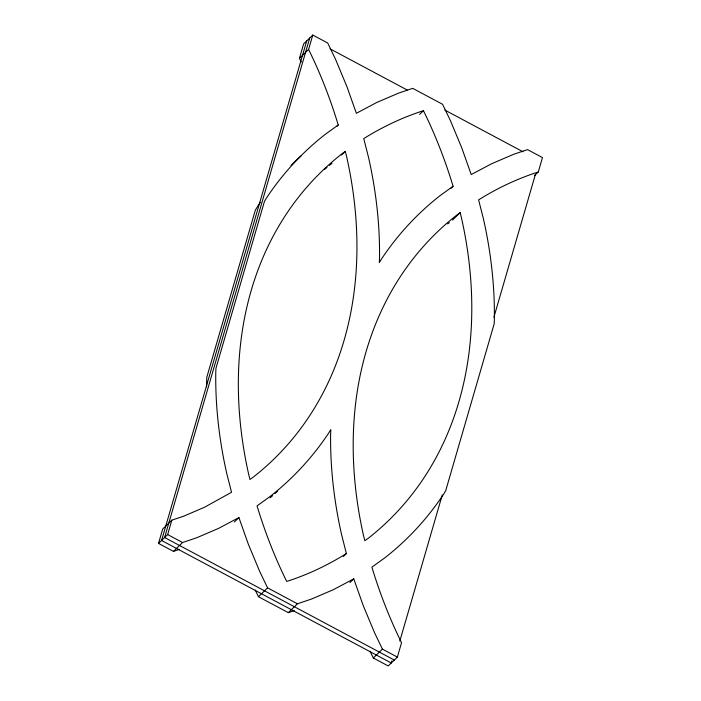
<?xml version="1.0" encoding="UTF-8"?>
<svg xmlns="http://www.w3.org/2000/svg" width="701" height="701" viewBox="0 0 701 701"><rect width="100%" height="100%" fill="white"/><g stroke="black" fill="none" stroke-linecap="round" stroke-linejoin="round"><path stroke-width="1.05" d="M179.412 549.374L173.454 551.38L158.522 543.415L162.702 529.027L171.833 520.168L183.732 516.173L204.622 507.209L231.532 492.277L226.747 473.473A477.784 358.667 45.9 0 1 215.759 372.625L215.952 368.305L264.479 201.301L266.503 197.962A477.784 358.667 45.9 0 1 325.273 134.329L338.241 124.988C330.39 99.078 320.585 73.728 308.598 49.438L312.777 35.05L327.709 43.015L335.534 59.296L346.925 86.617L356.371 113.29L376.7 102.504L398.781 93.031L412.696 88.352L442.559 104.283L450.392 120.563L461.775 147.885L471.221 174.558L491.55 163.771L513.631 154.299L527.546 149.62L542.478 157.585L538.298 171.973L534.495 175.662M301.246 62.003L299.458 58.297L303.638 43.909L312.777 35.05M306.688 40.947L161.572 540.462L391.272 662.997L391.885 660.894M309.728 38.003L164.604 537.518L394.312 660.053M158.522 543.415L167.653 534.556L171.833 520.168M399.807 641.117L442.278 494.95M493.907 317.229L535.459 174.216M370.067 651.282L373.291 657.985L388.223 665.95L397.362 657.091L401.542 642.703C389.554 618.422 379.749 593.064 371.889 567.153L384.858 557.812A477.784 358.667 45.9 0 0 443.628 494.179L445.661 490.84L494.179 323.836L494.371 319.525A477.784 358.667 45.9 0 0 483.392 218.677L478.599 199.864C497.272 188.219 517.32 178.659 538.298 171.973M299.458 58.297L308.598 49.438M336.717 126.469L338.241 124.988M341.492 155.079L345.304 151.39L346.522 156.192A452.11 339.389 45.9 0 1 253.289 477.101L249.985 479.484L248.759 474.691A452.11 339.389 45.9 0 1 341.992 153.773L345.304 151.39M419.645 114.394L423.448 110.705C435.435 134.995 445.24 160.345 453.091 186.256L450.813 188.473M452.539 220.035L460.154 212.657L461.372 217.459A452.11 339.389 45.9 0 1 368.139 538.368L364.835 540.751L363.609 535.958A452.11 339.389 45.9 0 1 456.85 215.041L460.154 212.657M173.454 551.38L182.584 542.521L196.508 537.842L218.581 528.379L238.91 517.583L248.356 544.256L259.747 571.578L267.58 587.859L297.434 603.789L311.358 599.11L333.439 589.646L353.768 578.851L363.206 605.524L374.597 632.845L382.431 649.126L397.362 657.091M234.344 522.017L238.91 517.583M294.271 610.641L288.304 612.648L258.441 596.717L267.58 587.859M343.341 556.498L346.39 553.545L341.597 534.74A477.784 358.667 45.9 0 1 330.618 433.893L330.811 429.573L328.778 432.911A477.784 358.667 45.9 0 1 270.008 496.545L257.039 505.885C264.89 531.796 274.704 557.155 286.691 581.436C307.669 574.75 327.717 565.19 346.39 553.545M288.304 612.648L297.434 603.789M349.957 582.54L353.768 578.851M373.291 657.985L382.431 649.126M453.091 186.256L440.132 195.597A477.784 358.667 45.9 0 0 381.353 259.23L379.329 262.568L379.521 258.257A477.784 358.667 45.9 0 0 368.533 157.41L363.749 138.596C382.422 126.951 402.47 117.391 423.448 110.705M447.711 223.899L449.367 222.708M329.996 48.816L407.202 90.008M444.846 110.083L523.025 151.793M167.653 534.556L182.584 542.521M255.217 590.014L258.441 596.717M206.593 386.829A477.784 358.667 45.9 0 1 206.629 381.475L206.821 377.164L255.339 210.16L257.372 206.821A477.784 358.667 45.9 0 1 260.439 202.291M291.003 165.524A477.784 358.667 45.9 0 1 301.193 155.78M277.421 491.348A477.784 358.667 45.9 0 1 275.011 493.539M272.575 495.695A477.784 358.667 45.9 0 1 270.113 497.833M324.484 169.476A452.11 339.389 45.9 0 1 326.964 167.39M329.47 165.322A452.11 339.389 45.9 0 1 332.011 163.298"/></g></svg>
